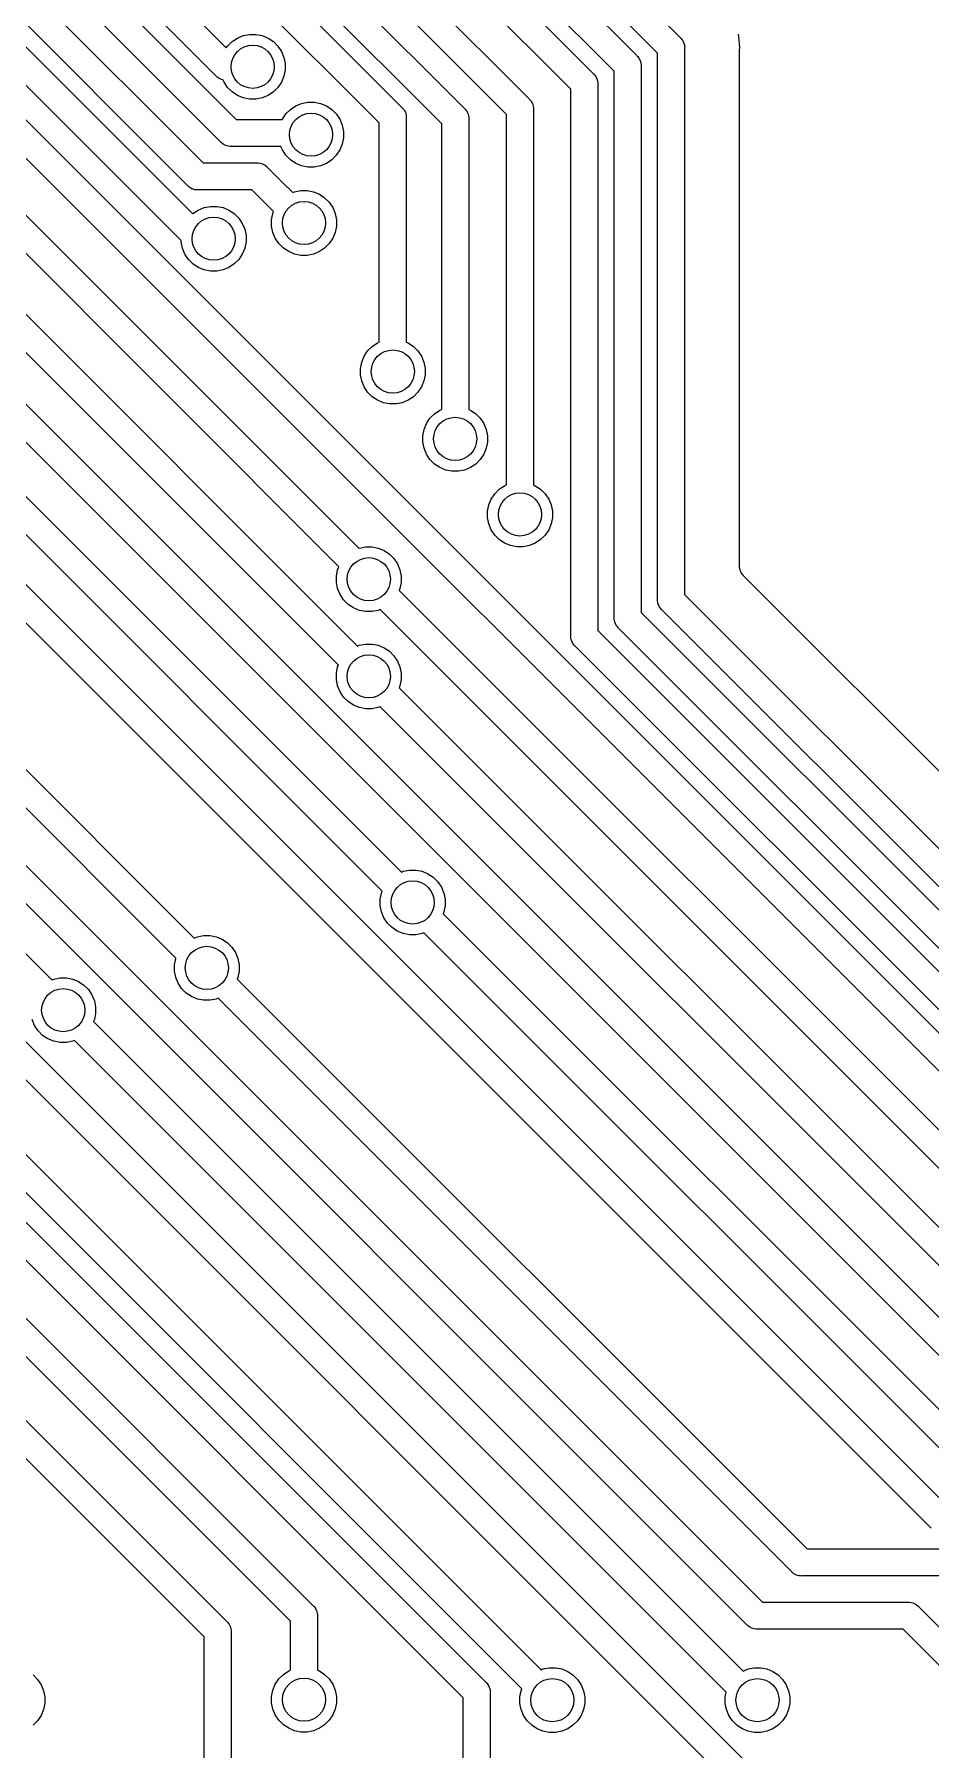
# Model space of a CAD drawing. Extents: x 3.61 to 7.55, y -5.8 to -3.38.
# Drawn here: x 6.52 to 6.847, y -5.234 to -4.608 of the extents above; entities that cross this region are included whole.
import ezdxf

# ---------------------------------------------------------------- set-up
doc = ezdxf.new("R2010")
doc.units = 0
doc.header["$MEASUREMENT"] = 0
doc.layers.add('BLACK', color=7, linetype='CONTINUOUS')

msp = doc.modelspace()

# ---------------------------------------------------------------- linework, layer by layer
at = {"layer": 'BLACK', "linetype": 'CONTINUOUS'}
for p, q in [((6.31547, -4.33906), (6.58978, -4.61337)), ((6.58601, -4.62353), (6.30978, -4.34729)), ((6.32122, -4.36722), (6.59343, -4.63943)), ((6.58774, -4.64766), (6.31558, -4.37551)), ((6.33466, -4.4086), (6.58134, -4.65528)), ((6.57565, -4.66351), (6.32897, -4.41683)), ((6.52745, -4.42657), (6.72359, -4.62271)), ((6.71536, -4.6284), (6.52177, -4.4348)), ((6.56253, -4.43924), (6.73943, -4.61614)), ((6.7312, -4.62183), (6.55328, -4.44391)), ((6.60289, -4.45719), (6.75528, -4.60958)), ((6.36579, -4.46213), (6.57752, -4.67386)), ((6.74705, -4.61527), (6.59466, -4.46288)), ((6.57335, -4.6836), (6.3601, -4.47036)), ((6.3619, -4.48486), (6.93933, -5.06229)), ((6.55007, -4.48182), (6.70016, -4.63191)), ((6.69193, -4.6376), (6.54311, -4.48878)), ((6.93364, -5.07052), (6.35621, -4.49309)), ((6.53777, -4.4966), (6.67654, -4.63536)), ((6.30879, -4.50262), (6.63761, -4.83144)), ((6.66831, -4.64105), (6.53208, -4.50483)), ((6.63065, -4.8384), (6.3031, -4.51085)), ((6.35728, -4.51502), (6.63808, -4.79582)), ((6.53121, -4.51244), (6.65381, -4.63503)), ((6.29184, -4.51846), (6.88657, -5.11319)), ((6.63085, -4.80251), (6.35032, -4.52198)), ((6.64557, -4.64072), (6.52552, -4.52067)), ((6.88088, -5.12142), (6.28615, -4.52669)), ((6.1888, -4.54871), (6.57804, -4.93795)), ((6.28835, -4.54862), (6.65361, -4.91387)), ((6.57139, -4.94522), (6.18184, -4.55567)), ((6.64665, -4.92083), (6.28139, -4.55558)), ((6.10278, -4.56188), (6.78106, -5.24016)), ((6.76772, -5.24074), (6.09455, -4.56757)), ((6.06455, -4.58944), (6.68441, -5.2093)), ((6.67618, -5.21499), (6.05631, -4.59513)), ((6.59188, -4.61105), (6.59381, -4.60975)), ((6.59381, -4.60975), (6.59596, -4.60886)), ((6.59596, -4.60886), (6.59825, -4.60841)), ((6.59825, -4.60841), (6.60057, -4.60841)), ((6.60057, -4.60841), (6.60285, -4.60886)), ((6.60285, -4.60886), (6.605, -4.60975)), ((6.605, -4.60975), (6.60694, -4.61105)), ((6.75528, -4.60958), (6.75547, -4.60974)), ((6.75547, -4.60974), (6.75562, -4.60992)), ((6.75562, -4.60992), (6.75562, -4.60992)), ((6.75562, -4.60992), (6.75593, -4.61031)), ((6.77663, -4.60935), (6.77653, -4.60835)), ((6.77701, -4.61323), (6.77663, -4.60935)), ((6.77663, -4.60935), (6.77663, -4.60935)), ((6.01908, -4.61627), (6.58992, -5.18711)), ((6.58978, -4.61337), (6.59023, -4.61269)), ((6.59023, -4.61269), (6.59188, -4.61105)), ((6.60694, -4.61105), (6.60858, -4.61269)), ((6.60858, -4.61269), (6.60988, -4.61463)), ((6.60988, -4.61463), (6.61077, -4.61678)), ((6.73943, -4.61614), (6.73962, -4.6163)), ((6.73962, -4.6163), (6.73978, -4.61649)), ((6.74705, -4.81443), (6.74705, -4.61527)), ((6.75593, -4.61031), (6.75608, -4.61048)), ((6.75608, -4.61048), (6.75654, -4.61134)), ((6.75654, -4.61134), (6.75682, -4.61227)), ((6.75682, -4.61227), (6.75689, -4.61299)), ((6.75689, -4.61299), (6.75689, -4.61299)), ((6.75689, -4.61299), (6.75691, -4.61323)), ((6.75691, -4.61323), (6.75689, -4.61347)), ((6.75689, -4.61347), (6.75689, -4.81264)), ((6.77689, -4.61463), (6.77691, -4.61442)), ((6.77689, -4.6147), (6.77689, -4.61463)), ((6.77689, -4.80228), (6.77689, -4.6147)), ((6.77691, -4.61421), (6.77701, -4.61323)), ((6.77691, -4.61442), (6.77691, -4.61421)), ((6.58169, -5.1928), (6.01085, -4.62196)), ((6.61077, -4.61678), (6.61122, -4.61906)), ((6.61122, -4.62138), (6.61077, -4.62367)), ((6.61122, -4.61906), (6.61122, -4.62138)), ((6.7312, -4.821), (6.7312, -4.62183)), ((6.73978, -4.61649), (6.73978, -4.61649)), ((6.73978, -4.61649), (6.74022, -4.61703)), ((6.74022, -4.61703), (6.74024, -4.61705)), ((6.74024, -4.61705), (6.74069, -4.6179)), ((6.74069, -4.6179), (6.74098, -4.61883)), ((6.74098, -4.61883), (6.74105, -4.61955)), ((6.74105, -4.61955), (6.74105, -4.61955)), ((6.74105, -4.61955), (6.74107, -4.61979)), ((6.74107, -4.61979), (6.74105, -4.62004)), ((6.74105, -4.62004), (6.74105, -4.8192)), ((6.58617, -4.62372), (6.58601, -4.62353)), ((6.58636, -4.62387), (6.58617, -4.62372)), ((6.58666, -4.62412), (6.58636, -4.62387)), ((6.58692, -4.62433), (6.58666, -4.62412)), ((6.58777, -4.62479), (6.58692, -4.62433)), ((6.58862, -4.62505), (6.58777, -4.62479)), ((6.58894, -4.62582), (6.58862, -4.62505)), ((6.59023, -4.62775), (6.58894, -4.62582)), ((6.59188, -4.6294), (6.59023, -4.62775)), ((6.60858, -4.62775), (6.60694, -4.6294)), ((6.60988, -4.62582), (6.60858, -4.62775)), ((6.61077, -4.62367), (6.60988, -4.62582)), ((6.71536, -4.82756), (6.71536, -4.6284)), ((6.72359, -4.62271), (6.72378, -4.62286)), ((6.72378, -4.62286), (6.72439, -4.62361)), ((6.72439, -4.62361), (6.72485, -4.62446)), ((6.72485, -4.62446), (6.72513, -4.62539)), ((6.72513, -4.62539), (6.7252, -4.62612)), ((6.7252, -4.62612), (6.7252, -4.62612)), ((6.7252, -4.62612), (6.72523, -4.62636)), ((6.72523, -4.62636), (6.7252, -4.6266)), ((6.7252, -4.6266), (6.7252, -4.82576)), ((6.59381, -4.63069), (6.59188, -4.6294)), ((6.59596, -4.63158), (6.59381, -4.63069)), ((6.59825, -4.63203), (6.59596, -4.63158)), ((6.60057, -4.63203), (6.59825, -4.63203)), ((6.60285, -4.63158), (6.60057, -4.63203)), ((6.605, -4.63069), (6.60285, -4.63158)), ((6.60694, -4.6294), (6.605, -4.63069)), ((6.61316, -4.63579), (6.61509, -4.6345)), ((6.61509, -4.6345), (6.61724, -4.63361)), ((6.61724, -4.63361), (6.61953, -4.63315)), ((6.61953, -4.63315), (6.62185, -4.63315)), ((6.62185, -4.63315), (6.62413, -4.63361)), ((6.62413, -4.63361), (6.62628, -4.6345)), ((6.62628, -4.6345), (6.62822, -4.63579)), ((6.65381, -4.63503), (6.65399, -4.63519)), ((6.70016, -4.63191), (6.70035, -4.63207)), ((6.70035, -4.63207), (6.7005, -4.63225)), ((6.7005, -4.63225), (6.7005, -4.63225)), ((6.7005, -4.63225), (6.7008, -4.63261)), ((6.7008, -4.63261), (6.70096, -4.63281)), ((6.70096, -4.63281), (6.70142, -4.63367)), ((6.70142, -4.63367), (6.7017, -4.6346)), ((6.7017, -4.6346), (6.70177, -4.63532)), ((6.59343, -4.63943), (6.6102, -4.63943)), ((6.6102, -4.63943), (6.61022, -4.63937)), ((6.61022, -4.63937), (6.61151, -4.63743)), ((6.61151, -4.63743), (6.61316, -4.63579)), ((6.62822, -4.63579), (6.62986, -4.63743)), ((6.62986, -4.63743), (6.63116, -4.63937)), ((6.63116, -4.63937), (6.63205, -4.64152)), ((6.64557, -4.7144), (6.64557, -4.64072)), ((6.65399, -4.63519), (6.65415, -4.63538)), ((6.65415, -4.63538), (6.65415, -4.63538)), ((6.65415, -4.63538), (6.65461, -4.63594)), ((6.65461, -4.63594), (6.6548, -4.6363)), ((6.6548, -4.6363), (6.65506, -4.63679)), ((6.65506, -4.63679), (6.65535, -4.63772)), ((6.65535, -4.63772), (6.65542, -4.63844)), ((6.65542, -4.63844), (6.65542, -4.63844)), ((6.65542, -4.63844), (6.65544, -4.63868)), ((6.65544, -4.63868), (6.65542, -4.63893)), ((6.65542, -4.63893), (6.65542, -4.7206)), ((6.66831, -4.73896), (6.66831, -4.64105)), ((6.67654, -4.63536), (6.67673, -4.63552)), ((6.67673, -4.63552), (6.67688, -4.6357)), ((6.67688, -4.6357), (6.67688, -4.6357)), ((6.67688, -4.6357), (6.67726, -4.63617)), ((6.67726, -4.63617), (6.67734, -4.63626)), ((6.67734, -4.63626), (6.6778, -4.63712)), ((6.6778, -4.63712), (6.67808, -4.63805)), ((6.67808, -4.63805), (6.67815, -4.63877)), ((6.67815, -4.63877), (6.67815, -4.63877)), ((6.67815, -4.63877), (6.67817, -4.63901)), ((6.67817, -4.63901), (6.67815, -4.63925)), ((6.67815, -4.63925), (6.67815, -4.74516)), ((6.69193, -4.77272), (6.69193, -4.6376)), ((6.70177, -4.63532), (6.70177, -4.63532)), ((6.70177, -4.63532), (6.7018, -4.63556)), ((6.7018, -4.63556), (6.70177, -4.6358)), ((6.70177, -4.6358), (6.70177, -4.77272)), ((6.63205, -4.64152), (6.6325, -4.6438)), ((6.6325, -4.64613), (6.63205, -4.64841)), ((6.6325, -4.6438), (6.6325, -4.64613)), ((6.5879, -4.64785), (6.58774, -4.64766)), ((6.58808, -4.64801), (6.5879, -4.64785)), ((6.58865, -4.64847), (6.58808, -4.64801)), ((6.58931, -4.64882), (6.58865, -4.64847)), ((6.5895, -4.64892), (6.58931, -4.64882)), ((6.59043, -4.6492), (6.5895, -4.64892)), ((6.59115, -4.64928), (6.59043, -4.6492)), ((6.59139, -4.6493), (6.59115, -4.64928)), ((6.59115, -4.64928), (6.59115, -4.64928)), ((6.59163, -4.64928), (6.59139, -4.6493)), ((6.60969, -4.64928), (6.59163, -4.64928)), ((6.61022, -4.65056), (6.60969, -4.64928)), ((6.61151, -4.65249), (6.61022, -4.65056)), ((6.61316, -4.65414), (6.61151, -4.65249)), ((6.62986, -4.65249), (6.62822, -4.65414)), ((6.63116, -4.65056), (6.62986, -4.65249)), ((6.63205, -4.64841), (6.63116, -4.65056)), ((6.58134, -4.65528), (6.6009, -4.65528)), ((6.6009, -4.65528), (6.60114, -4.65525)), ((6.60114, -4.65525), (6.60138, -4.65528)), ((6.60138, -4.65528), (6.60138, -4.65528)), ((6.60138, -4.65528), (6.60211, -4.65535)), ((6.60211, -4.65535), (6.60303, -4.65563)), ((6.60303, -4.65563), (6.60389, -4.65609)), ((6.60389, -4.65609), (6.60464, -4.6567)), ((6.60464, -4.6567), (6.60479, -4.65689)), ((6.60479, -4.65689), (6.60995, -4.66205)), ((6.61509, -4.65543), (6.61316, -4.65414)), ((6.61724, -4.65632), (6.61509, -4.65543)), ((6.61953, -4.65677), (6.61724, -4.65632)), ((6.62185, -4.65677), (6.61953, -4.65677)), ((6.62413, -4.65632), (6.62185, -4.65677)), ((6.62628, -4.65543), (6.62413, -4.65632)), ((6.62822, -4.65414), (6.62628, -4.65543)), ((6.57581, -4.66369), (6.57565, -4.66351)), ((6.576, -4.66385), (6.57581, -4.66369)), ((6.57656, -4.66431), (6.576, -4.66385)), ((6.57724, -4.66467), (6.57656, -4.66431)), ((6.57741, -4.66477), (6.57724, -4.66467)), ((6.57834, -4.66505), (6.57741, -4.66477)), ((6.57906, -4.66512), (6.57834, -4.66505)), ((6.57931, -4.66514), (6.57906, -4.66512)), ((6.57906, -4.66512), (6.57906, -4.66512)), ((6.57955, -4.66512), (6.57931, -4.66514)), ((6.5991, -4.66512), (6.57955, -4.66512)), ((6.60299, -4.66901), (6.5991, -4.66512)), ((6.60995, -4.66205), (6.60995, -4.66205)), ((6.60995, -4.66205), (6.61399, -4.66609)), ((6.61399, -4.66609), (6.61467, -4.66581)), ((6.61467, -4.66581), (6.61695, -4.66535)), ((6.61695, -4.66535), (6.61927, -4.66535)), ((6.61927, -4.66535), (6.62156, -4.66581)), ((6.62156, -4.66581), (6.6237, -4.6667)), ((6.57763, -4.67376), (6.57956, -4.67246)), ((6.57956, -4.67246), (6.58171, -4.67157)), ((6.58171, -4.67157), (6.58399, -4.67112)), ((6.58399, -4.67112), (6.58632, -4.67112)), ((6.58632, -4.67112), (6.5886, -4.67157)), ((6.5886, -4.67157), (6.59075, -4.67246)), ((6.59075, -4.67246), (6.59269, -4.67376)), ((6.60703, -4.67305), (6.60299, -4.66901)), ((6.60299, -4.66901), (6.60299, -4.66901)), ((6.6237, -4.6667), (6.62564, -4.66799)), ((6.62564, -4.66799), (6.62728, -4.66964)), ((6.62728, -4.66964), (6.62858, -4.67157)), ((6.62858, -4.67157), (6.62947, -4.67372)), ((6.57752, -4.67386), (6.57763, -4.67376)), ((6.59269, -4.67376), (6.59433, -4.6754)), ((6.59433, -4.6754), (6.59562, -4.67734)), ((6.59562, -4.67734), (6.59651, -4.67948)), ((6.6063, -4.676), (6.60675, -4.67372)), ((6.6063, -4.67833), (6.6063, -4.676)), ((6.60675, -4.68061), (6.6063, -4.67833)), ((6.60675, -4.67372), (6.60703, -4.67305)), ((6.62947, -4.67372), (6.62992, -4.676)), ((6.62992, -4.67833), (6.62947, -4.68061)), ((6.62992, -4.676), (6.62992, -4.67833)), ((6.38743, -4.67984), (6.85246, -5.14487)), ((6.57335, -4.68409), (6.57335, -4.6836)), ((6.5738, -4.68637), (6.57335, -4.68409)), ((6.59651, -4.67948), (6.59697, -4.68177)), ((6.59697, -4.68409), (6.59651, -4.68637)), ((6.59697, -4.68177), (6.59697, -4.68409)), ((6.60764, -4.68276), (6.60675, -4.68061)), ((6.60894, -4.68469), (6.60764, -4.68276)), ((6.61058, -4.68634), (6.60894, -4.68469)), ((6.62728, -4.68469), (6.62564, -4.68634)), ((6.62858, -4.68276), (6.62728, -4.68469)), ((6.62947, -4.68061), (6.62858, -4.68276)), ((6.84677, -5.15311), (6.38047, -4.6868)), ((6.57469, -4.68852), (6.5738, -4.68637)), ((6.57598, -4.69046), (6.57469, -4.68852)), ((6.57763, -4.6921), (6.57598, -4.69046)), ((6.59433, -4.69046), (6.59269, -4.6921)), ((6.59562, -4.68852), (6.59433, -4.69046)), ((6.59651, -4.68637), (6.59562, -4.68852)), ((6.61252, -4.68763), (6.61058, -4.68634)), ((6.61467, -4.68852), (6.61252, -4.68763)), ((6.61695, -4.68898), (6.61467, -4.68852)), ((6.61927, -4.68898), (6.61695, -4.68898)), ((6.62156, -4.68852), (6.61927, -4.68898)), ((6.6237, -4.68763), (6.62156, -4.68852)), ((6.62564, -4.68634), (6.6237, -4.68763)), ((6.57956, -4.6934), (6.57763, -4.6921)), ((6.58171, -4.69429), (6.57956, -4.6934)), ((6.58399, -4.69474), (6.58171, -4.69429)), ((6.58632, -4.69474), (6.58399, -4.69474)), ((6.5886, -4.69429), (6.58632, -4.69474)), ((6.59075, -4.6934), (6.5886, -4.69429)), ((6.59269, -4.6921), (6.59075, -4.6934)), ((6.64557, -4.7206), (6.64557, -4.7144)), ((6.64557, -4.7144), (6.64557, -4.7144)), ((6.64132, -4.72382), (6.64297, -4.72217)), ((6.64297, -4.72217), (6.6449, -4.72088)), ((6.6449, -4.72088), (6.64557, -4.7206)), ((6.65542, -4.7206), (6.65609, -4.72088)), ((6.65609, -4.72088), (6.65802, -4.72217)), ((6.65802, -4.72217), (6.65967, -4.72382)), ((6.63868, -4.73019), (6.63914, -4.7279)), ((6.63914, -4.7279), (6.64003, -4.72575)), ((6.64003, -4.72575), (6.64132, -4.72382)), ((6.65967, -4.72382), (6.66096, -4.72575)), ((6.66096, -4.72575), (6.66185, -4.7279)), ((6.66185, -4.7279), (6.66231, -4.73019)), ((6.63868, -4.73251), (6.63868, -4.73019)), ((6.63914, -4.73479), (6.63868, -4.73251)), ((6.64003, -4.73694), (6.63914, -4.73479)), ((6.66185, -4.73479), (6.66096, -4.73694)), ((6.66231, -4.73251), (6.66185, -4.73479)), ((6.66231, -4.73019), (6.66231, -4.73251)), ((6.64132, -4.73888), (6.64003, -4.73694)), ((6.64297, -4.74052), (6.64132, -4.73888)), ((6.6449, -4.74182), (6.64297, -4.74052)), ((6.65802, -4.74052), (6.65609, -4.74182)), ((6.65967, -4.73888), (6.65802, -4.74052)), ((6.66096, -4.73694), (6.65967, -4.73888)), ((6.66831, -4.74516), (6.66831, -4.73896)), ((6.66831, -4.73896), (6.66831, -4.73896)), ((6.64705, -4.74271), (6.6449, -4.74182)), ((6.64933, -4.74316), (6.64705, -4.74271)), ((6.65166, -4.74316), (6.64933, -4.74316)), ((6.65394, -4.74271), (6.65166, -4.74316)), ((6.65609, -4.74182), (6.65394, -4.74271)), ((6.66405, -4.74838), (6.6657, -4.74673)), ((6.6657, -4.74673), (6.66763, -4.74544)), ((6.66763, -4.74544), (6.66831, -4.74516)), ((6.67815, -4.74516), (6.67882, -4.74544)), ((6.67882, -4.74544), (6.68076, -4.74673)), ((6.68076, -4.74673), (6.6824, -4.74838)), ((6.66142, -4.75474), (6.66187, -4.75246)), ((6.66187, -4.75246), (6.66276, -4.75031)), ((6.66276, -4.75031), (6.66405, -4.74838)), ((6.6824, -4.74838), (6.6837, -4.75031)), ((6.6837, -4.75031), (6.68459, -4.75246)), ((6.68459, -4.75246), (6.68504, -4.75474)), ((6.66142, -4.75707), (6.66142, -4.75474)), ((6.66187, -4.75935), (6.66142, -4.75707)), ((6.66276, -4.7615), (6.66187, -4.75935)), ((6.68459, -4.75935), (6.6837, -4.7615)), ((6.68504, -4.75707), (6.68459, -4.75935)), ((6.68504, -4.75474), (6.68504, -4.75707)), ((6.66405, -4.76343), (6.66276, -4.7615)), ((6.6657, -4.76508), (6.66405, -4.76343)), ((6.66763, -4.76637), (6.6657, -4.76508)), ((6.66978, -4.76726), (6.66763, -4.76637)), ((6.67882, -4.76637), (6.67667, -4.76726)), ((6.68076, -4.76508), (6.67882, -4.76637)), ((6.6824, -4.76343), (6.68076, -4.76508)), ((6.6837, -4.7615), (6.6824, -4.76343)), ((6.67207, -4.76772), (6.66978, -4.76726)), ((6.67439, -4.76772), (6.67207, -4.76772)), ((6.67667, -4.76726), (6.67439, -4.76772)), ((6.69126, -4.773), (6.69193, -4.77272)), ((6.70177, -4.77272), (6.70244, -4.773)), ((6.34924, -4.77619), (6.52216, -4.94911)), ((6.68549, -4.78002), (6.68638, -4.77787)), ((6.68638, -4.77787), (6.68768, -4.77594)), ((6.68768, -4.77594), (6.68932, -4.77429)), ((6.68932, -4.77429), (6.69126, -4.773)), ((6.70244, -4.773), (6.70438, -4.77429)), ((6.70438, -4.77429), (6.70602, -4.77594)), ((6.70602, -4.77594), (6.70732, -4.77787)), ((6.70732, -4.77787), (6.70821, -4.78002)), ((6.68504, -4.7823), (6.68549, -4.78002)), ((6.68504, -4.78463), (6.68504, -4.7823)), ((6.68549, -4.78691), (6.68504, -4.78463)), ((6.70821, -4.78002), (6.70866, -4.7823)), ((6.70866, -4.78463), (6.70821, -4.78691)), ((6.70866, -4.7823), (6.70866, -4.78463)), ((6.68638, -4.78906), (6.68549, -4.78691)), ((6.68768, -4.79099), (6.68638, -4.78906)), ((6.68932, -4.79264), (6.68768, -4.79099)), ((6.70602, -4.79099), (6.70438, -4.79264)), ((6.70732, -4.78906), (6.70602, -4.79099)), ((6.70821, -4.78691), (6.70732, -4.78906)), ((6.63808, -4.79582), (6.63829, -4.79573)), ((6.63829, -4.79573), (6.64057, -4.79528)), ((6.64057, -4.79528), (6.6429, -4.79528)), ((6.6429, -4.79528), (6.64518, -4.79573)), ((6.64518, -4.79573), (6.64733, -4.79662)), ((6.64733, -4.79662), (6.64926, -4.79791)), ((6.69126, -4.79393), (6.68932, -4.79264)), ((6.69341, -4.79482), (6.69126, -4.79393)), ((6.69569, -4.79528), (6.69341, -4.79482)), ((6.69801, -4.79528), (6.69569, -4.79528)), ((6.7003, -4.79482), (6.69801, -4.79528)), ((6.70244, -4.79393), (6.7003, -4.79482)), ((6.70438, -4.79264), (6.70244, -4.79393)), ((6.62992, -4.80592), (6.63038, -4.80364)), ((6.63038, -4.80364), (6.63085, -4.80251)), ((6.64926, -4.79791), (6.65091, -4.79956)), ((6.65091, -4.79956), (6.6522, -4.80149)), ((6.6522, -4.80149), (6.65309, -4.80364)), ((6.65309, -4.80364), (6.65354, -4.80592)), ((6.77693, -4.80274), (6.77689, -4.80228)), ((6.77698, -4.8032), (6.77693, -4.80274)), ((6.77698, -4.80323), (6.77698, -4.8032)), ((6.77698, -4.80325), (6.77698, -4.80323)), ((6.77712, -4.80369), (6.77698, -4.80325)), ((6.77725, -4.80414), (6.77712, -4.80369)), ((6.41104, -4.80584), (6.78532, -5.18012)), ((6.62992, -4.80825), (6.62992, -4.80592)), ((6.63038, -4.81053), (6.62992, -4.80825)), ((6.65354, -4.80825), (6.65309, -4.81053)), ((6.65354, -4.80592), (6.65354, -4.80825)), ((6.77726, -4.80416), (6.77725, -4.80414)), ((6.77727, -4.80419), (6.77726, -4.80416)), ((6.77748, -4.80459), (6.77727, -4.80419)), ((6.7777, -4.805), (6.77748, -4.80459)), ((6.77771, -4.80502), (6.7777, -4.805)), ((6.77773, -4.80505), (6.77771, -4.80502)), ((6.77802, -4.80541), (6.77773, -4.80505)), ((6.77831, -4.80577), (6.77802, -4.80541)), ((6.77834, -4.8058), (6.77831, -4.80577)), ((6.77835, -4.80582), (6.77834, -4.8058)), ((6.77834, -4.8058), (6.77834, -4.8058)), ((6.77834, -4.8058), (6.77834, -4.8058)), ((6.96584, -4.9933), (6.77835, -4.80582)), ((6.77963, -5.18835), (6.40408, -4.8128)), ((6.63127, -4.81268), (6.63038, -4.81053)), ((6.63256, -4.81462), (6.63127, -4.81268)), ((6.6342, -4.81626), (6.63256, -4.81462)), ((6.63614, -4.81755), (6.6342, -4.81626)), ((6.65309, -4.81053), (6.65281, -4.81121)), ((6.65281, -4.81121), (6.65719, -4.81559)), ((6.65719, -4.81559), (6.65719, -4.81559)), ((6.65719, -4.81559), (6.91974, -5.07814)), ((6.74702, -4.81467), (6.74705, -4.81443)), ((6.74705, -4.81492), (6.74702, -4.81467)), ((6.74712, -4.81564), (6.74705, -4.81492)), ((6.74705, -4.81492), (6.74705, -4.81492)), ((6.7474, -4.81657), (6.74712, -4.81564)), ((6.75689, -4.81264), (6.95902, -5.01476)), ((6.63829, -4.81844), (6.63614, -4.81755)), ((6.64057, -4.8189), (6.63829, -4.81844)), ((6.6429, -4.8189), (6.64057, -4.8189)), ((6.64518, -4.81844), (6.6429, -4.8189)), ((6.64585, -4.81816), (6.64518, -4.81844)), ((6.65023, -4.82255), (6.64585, -4.81816)), ((6.91405, -5.08637), (6.65023, -4.82255)), ((6.65023, -4.82255), (6.65023, -4.82255)), ((6.73118, -4.82124), (6.7312, -4.821)), ((6.7312, -4.82148), (6.73118, -4.82124)), ((6.73128, -4.8222), (6.7312, -4.82148)), ((6.7312, -4.82148), (6.7312, -4.82148)), ((6.73156, -4.82313), (6.73128, -4.8222)), ((6.74105, -4.8192), (6.95246, -5.03061)), ((6.74786, -4.81742), (6.7474, -4.81657)), ((6.74847, -4.81817), (6.74786, -4.81742)), ((6.74866, -4.81832), (6.74847, -4.81817)), ((6.95333, -5.02299), (6.74866, -4.81832)), ((6.71534, -4.8278), (6.71536, -4.82756)), ((6.71536, -4.82804), (6.71534, -4.8278)), ((6.71543, -4.82876), (6.71536, -4.82804)), ((6.71536, -4.82804), (6.71536, -4.82804)), ((6.71571, -4.82969), (6.71543, -4.82876)), ((6.7252, -4.82576), (6.94589, -5.04645)), ((6.73201, -4.82398), (6.73156, -4.82313)), ((6.73263, -4.82473), (6.73201, -4.82398)), ((6.73282, -4.82489), (6.73263, -4.82473)), ((6.94677, -5.03884), (6.73282, -4.82489)), ((6.63761, -4.83144), (6.63829, -4.83116)), ((6.63829, -4.83116), (6.64057, -4.83071)), ((6.64057, -4.83071), (6.6429, -4.83071)), ((6.6429, -4.83071), (6.64518, -4.83116)), ((6.64518, -4.83116), (6.64733, -4.83205)), ((6.64733, -4.83205), (6.64926, -4.83335)), ((6.64926, -4.83335), (6.65091, -4.83499)), ((6.65091, -4.83499), (6.6522, -4.83692)), ((6.71617, -4.83055), (6.71571, -4.82969)), ((6.71679, -4.8313), (6.71617, -4.83055)), ((6.71697, -4.83145), (6.71679, -4.8313)), ((6.9402, -5.05468), (6.71697, -4.83145)), ((6.62992, -4.84136), (6.63038, -4.83907)), ((6.62992, -4.84368), (6.62992, -4.84136)), ((6.63038, -4.83907), (6.63065, -4.8384)), ((6.6522, -4.83692), (6.65309, -4.83907)), ((6.65309, -4.83907), (6.65354, -4.84136)), ((6.65354, -4.84136), (6.65354, -4.84368)), ((6.63038, -4.84596), (6.62992, -4.84368)), ((6.63127, -4.84811), (6.63038, -4.84596)), ((6.65309, -4.84596), (6.65281, -4.84664)), ((6.65281, -4.84664), (6.90015, -5.09398)), ((6.65354, -4.84368), (6.65309, -4.84596)), ((6.63256, -4.85005), (6.63127, -4.84811)), ((6.6342, -4.85169), (6.63256, -4.85005)), ((6.63614, -4.85299), (6.6342, -4.85169)), ((6.63829, -4.85388), (6.63614, -4.85299)), ((6.64057, -4.85433), (6.63829, -4.85388)), ((6.64518, -4.85388), (6.6429, -4.85433)), ((6.64585, -4.8536), (6.64518, -4.85388)), ((6.89446, -5.10221), (6.64585, -4.8536)), ((6.6429, -4.85433), (6.64057, -4.85433)), ((6.65361, -4.91387), (6.65428, -4.91359)), ((6.65428, -4.91359), (6.65656, -4.91314)), ((6.65656, -4.91314), (6.65889, -4.91314)), ((6.65889, -4.91314), (6.66117, -4.91359)), ((6.66117, -4.91359), (6.66332, -4.91448)), ((6.66332, -4.91448), (6.66525, -4.91578)), ((6.66525, -4.91578), (6.6669, -4.91742)), ((6.64591, -4.92379), (6.64637, -4.92151)), ((6.64637, -4.92151), (6.64665, -4.92083)), ((6.6669, -4.91742), (6.66819, -4.91936)), ((6.66819, -4.91936), (6.66908, -4.92151)), ((6.66908, -4.92151), (6.66954, -4.92379)), ((6.64591, -4.92611), (6.64591, -4.92379)), ((6.64637, -4.9284), (6.64591, -4.92611)), ((6.64726, -4.93055), (6.64637, -4.9284)), ((6.66908, -4.9284), (6.6688, -4.92907)), ((6.6688, -4.92907), (6.67319, -4.93345)), ((6.66954, -4.92611), (6.66908, -4.9284)), ((6.66954, -4.92379), (6.66954, -4.92611)), ((6.64855, -4.93248), (6.64726, -4.93055)), ((6.6502, -4.93413), (6.64855, -4.93248)), ((6.65213, -4.93542), (6.6502, -4.93413)), ((6.67319, -4.93345), (6.67319, -4.93345)), ((6.67319, -4.93345), (6.86877, -5.12903)), ((6.57804, -4.93795), (6.57923, -4.93746)), ((6.57923, -4.93746), (6.58151, -4.93701)), ((6.58151, -4.93701), (6.58384, -4.93701)), ((6.58384, -4.93701), (6.58612, -4.93746)), ((6.58612, -4.93746), (6.58827, -4.93835)), ((6.58827, -4.93835), (6.59021, -4.93964)), ((6.59021, -4.93964), (6.59185, -4.94129)), ((6.59185, -4.94129), (6.59314, -4.94322)), ((6.65428, -4.93631), (6.65213, -4.93542)), ((6.65656, -4.93676), (6.65428, -4.93631)), ((6.65889, -4.93676), (6.65656, -4.93676)), ((6.66117, -4.93631), (6.65889, -4.93676)), ((6.66184, -4.93603), (6.66117, -4.93631)), ((6.66623, -4.94041), (6.66184, -4.93603)), ((6.86308, -5.13726), (6.66623, -4.94041)), ((6.66623, -4.94041), (6.66623, -4.94041)), ((6.57087, -4.94766), (6.57132, -4.94537)), ((6.57087, -4.94998), (6.57087, -4.94766)), ((6.57132, -4.94537), (6.57139, -4.94522)), ((6.59314, -4.94322), (6.59403, -4.94537)), ((6.59403, -4.94537), (6.59449, -4.94766)), ((6.59449, -4.94766), (6.59449, -4.94998)), ((6.52216, -4.94911), (6.52216, -4.94911)), ((6.52216, -4.94911), (6.5262, -4.95316)), ((6.5262, -4.95316), (6.52688, -4.95288)), ((6.52688, -4.95288), (6.52916, -4.95242)), ((6.52916, -4.95242), (6.53149, -4.95242)), ((6.53149, -4.95242), (6.53377, -4.95288)), ((6.53377, -4.95288), (6.53592, -4.95377)), ((6.53592, -4.95377), (6.53785, -4.95506)), ((6.57132, -4.95226), (6.57087, -4.94998)), ((6.57221, -4.95441), (6.57132, -4.95226)), ((6.59403, -4.95226), (6.59376, -4.95294)), ((6.59376, -4.95294), (6.59814, -4.95732)), ((6.59449, -4.94998), (6.59403, -4.95226)), ((6.53785, -4.95506), (6.5395, -4.95671)), ((6.5395, -4.95671), (6.54079, -4.95864)), ((6.54079, -4.95864), (6.54168, -4.96079)), ((6.5735, -4.95635), (6.57221, -4.95441)), ((6.57515, -4.95799), (6.5735, -4.95635)), ((6.57708, -4.95929), (6.57515, -4.95799)), ((6.57923, -4.96018), (6.57708, -4.95929)), ((6.58151, -4.96063), (6.57923, -4.96018)), ((6.58612, -4.96018), (6.58384, -4.96063)), ((6.5868, -4.9599), (6.58612, -4.96018)), ((6.59118, -4.96428), (6.5868, -4.9599)), ((6.59814, -4.95732), (6.59814, -4.95732)), ((6.59814, -4.95732), (6.80154, -5.16072)), ((6.54168, -4.96079), (6.54213, -4.96307)), ((6.54213, -4.9654), (6.54168, -4.96768)), ((6.54213, -4.96307), (6.54213, -4.9654)), ((6.58384, -4.96063), (6.58151, -4.96063)), ((6.79585, -5.16895), (6.59118, -4.96428)), ((6.59118, -4.96428), (6.59118, -4.96428)), ((6.51986, -4.96983), (6.51897, -4.96768)), ((6.52115, -4.97176), (6.51986, -4.96983)), ((6.52279, -4.97341), (6.52115, -4.97176)), ((6.54168, -4.96768), (6.5414, -4.96835)), ((6.5414, -4.96835), (6.77826, -5.20521)), ((6.52473, -4.9747), (6.52279, -4.97341)), ((6.52688, -4.97559), (6.52473, -4.9747)), ((6.52916, -4.97605), (6.52688, -4.97559)), ((6.53149, -4.97605), (6.52916, -4.97605)), ((6.53377, -4.97559), (6.53149, -4.97605)), ((6.53444, -4.97531), (6.53377, -4.97559)), ((6.77201, -5.21288), (6.53444, -4.97531)), ((6.49053, -4.99074), (6.70454, -5.20476)), ((6.69758, -5.21172), (6.47945, -4.99358)), ((6.4446, -5.00457), (6.62142, -5.18139)), ((6.61319, -5.18708), (6.43764, -5.01152)), ((6.80154, -5.16072), (6.85507, -5.16072)), ((6.796, -5.16914), (6.79585, -5.16895)), ((6.79619, -5.16929), (6.796, -5.16914)), ((6.79675, -5.16975), (6.79619, -5.16929)), ((6.79754, -5.17017), (6.79675, -5.16975)), ((6.7976, -5.17021), (6.79754, -5.17017)), ((6.79853, -5.17049), (6.7976, -5.17021)), ((6.79926, -5.17056), (6.79853, -5.17049)), ((6.7995, -5.17058), (6.79926, -5.17056)), ((6.79926, -5.17056), (6.79926, -5.17056)), ((6.79974, -5.17056), (6.7995, -5.17058)), ((6.85328, -5.17056), (6.79974, -5.17056)), ((6.62142, -5.18139), (6.62161, -5.18154)), ((6.62161, -5.18154), (6.62176, -5.18173)), ((6.62176, -5.18173), (6.62176, -5.18173)), ((6.62176, -5.18173), (6.62212, -5.18217)), ((6.62212, -5.18217), (6.62222, -5.18229)), ((6.62222, -5.18229), (6.62268, -5.18315)), ((6.62268, -5.18315), (6.62296, -5.18407)), ((6.62296, -5.18407), (6.62303, -5.1848)), ((6.62303, -5.1848), (6.62303, -5.1848)), ((6.62303, -5.1848), (6.62306, -5.18504)), ((6.62306, -5.18504), (6.62303, -5.18528)), ((6.62303, -5.18528), (6.62303, -5.2049)), ((6.78532, -5.18012), (6.83834, -5.18012)), ((6.83834, -5.18012), (6.83858, -5.18009)), ((6.83858, -5.18009), (6.83882, -5.18012)), ((6.83882, -5.18012), (6.83882, -5.18012)), ((6.83882, -5.18012), (6.83955, -5.18019)), ((6.83955, -5.18019), (6.84048, -5.18047)), ((6.84048, -5.18047), (6.84133, -5.18093)), ((6.84133, -5.18093), (6.84208, -5.18154)), ((6.84208, -5.18154), (6.84223, -5.18173)), ((6.84223, -5.18173), (6.90066, -5.24016)), ((6.58992, -5.18711), (6.59011, -5.18727)), ((6.59011, -5.18727), (6.59026, -5.18746)), ((6.59026, -5.18746), (6.59073, -5.18802)), ((6.59073, -5.18802), (6.59108, -5.18869)), ((6.59108, -5.18869), (6.59118, -5.18887)), ((6.59118, -5.18887), (6.59146, -5.1898)), ((6.59146, -5.1898), (6.59154, -5.19052)), ((6.59154, -5.19052), (6.59154, -5.19052)), ((6.59154, -5.19052), (6.59156, -5.19077)), ((6.59156, -5.19077), (6.59154, -5.19101)), ((6.59154, -5.19101), (6.59154, -5.24016)), ((6.61319, -5.2049), (6.61319, -5.18708)), ((6.77978, -5.18854), (6.77963, -5.18835)), ((6.77997, -5.18869), (6.77978, -5.18854)), ((6.78051, -5.18914), (6.77997, -5.18869)), ((6.77997, -5.18869), (6.77997, -5.18869)), ((6.78053, -5.18915), (6.78051, -5.18914)), ((6.78139, -5.18961), (6.78053, -5.18915)), ((6.78231, -5.18989), (6.78139, -5.18961)), ((6.78304, -5.18996), (6.78231, -5.18989)), ((6.78328, -5.18998), (6.78304, -5.18996)), ((6.78304, -5.18996), (6.78304, -5.18996)), ((6.78352, -5.18996), (6.78328, -5.18998)), ((6.83654, -5.18996), (6.78352, -5.18996)), ((6.88674, -5.24016), (6.83654, -5.18996)), ((6.58169, -5.24016), (6.58169, -5.1928)), ((6.70522, -5.20448), (6.7075, -5.20402)), ((6.7075, -5.20402), (6.70982, -5.20402)), ((6.70982, -5.20402), (6.71211, -5.20448)), ((6.78002, -5.20448), (6.7823, -5.20402)), ((6.7823, -5.20402), (6.78463, -5.20402)), ((6.78463, -5.20402), (6.78691, -5.20448)), ((6.51934, -5.20666), (6.52099, -5.20831)), ((6.52099, -5.20831), (6.52228, -5.21024)), ((6.52228, -5.21024), (6.52317, -5.21239)), ((6.60675, -5.2122), (6.60764, -5.21005)), ((6.60764, -5.21005), (6.60894, -5.20812)), ((6.60894, -5.20812), (6.61058, -5.20647)), ((6.61058, -5.20647), (6.61252, -5.20518)), ((6.61252, -5.20518), (6.61319, -5.2049)), ((6.62303, -5.2049), (6.6237, -5.20518)), ((6.6237, -5.20518), (6.62564, -5.20647)), ((6.62564, -5.20647), (6.62728, -5.20812)), ((6.62728, -5.20812), (6.62858, -5.21005)), ((6.62858, -5.21005), (6.62947, -5.2122)), ((6.68441, -5.2093), (6.6846, -5.20946)), ((6.6846, -5.20946), (6.68475, -5.20965)), ((6.68475, -5.20965), (6.68521, -5.21021)), ((6.68521, -5.21021), (6.68567, -5.21106)), ((6.70454, -5.20476), (6.70522, -5.20448)), ((6.71211, -5.20448), (6.71426, -5.20537)), ((6.71426, -5.20537), (6.71619, -5.20666)), ((6.71619, -5.20666), (6.71784, -5.20831)), ((6.71784, -5.20831), (6.71913, -5.21024)), ((6.71913, -5.21024), (6.72002, -5.21239)), ((6.77826, -5.20521), (6.78002, -5.20448)), ((6.78691, -5.20448), (6.78906, -5.20537)), ((6.78906, -5.20537), (6.79099, -5.20666)), ((6.79099, -5.20666), (6.79264, -5.20831)), ((6.79264, -5.20831), (6.79393, -5.21024)), ((6.79393, -5.21024), (6.79482, -5.21239)), ((6.52317, -5.21239), (6.52362, -5.21467)), ((6.52362, -5.21467), (6.52362, -5.217)), ((6.6063, -5.21448), (6.60675, -5.2122)), ((6.6063, -5.21681), (6.6063, -5.21448)), ((6.60675, -5.21909), (6.6063, -5.21681)), ((6.62947, -5.2122), (6.62992, -5.21448)), ((6.62992, -5.21681), (6.62947, -5.21909)), ((6.62992, -5.21448), (6.62992, -5.21681)), ((6.67618, -5.24016), (6.67618, -5.21499)), ((6.68567, -5.21106), (6.68595, -5.21199)), ((6.68595, -5.21199), (6.68602, -5.21271)), ((6.68602, -5.21271), (6.68602, -5.21271)), ((6.68602, -5.21271), (6.68605, -5.21295)), ((6.68605, -5.21295), (6.68602, -5.2132)), ((6.68602, -5.2132), (6.68602, -5.24016)), ((6.69685, -5.21467), (6.6973, -5.21239)), ((6.69685, -5.217), (6.69685, -5.21467)), ((6.6973, -5.21239), (6.69758, -5.21172)), ((6.72002, -5.21239), (6.72047, -5.21467)), ((6.72047, -5.21467), (6.72047, -5.217)), ((6.77165, -5.21467), (6.77201, -5.21288)), ((6.77165, -5.217), (6.77165, -5.21467)), ((6.79482, -5.21239), (6.79528, -5.21467)), ((6.79528, -5.21467), (6.79528, -5.217)), ((6.52228, -5.22143), (6.52099, -5.22337)), ((6.52317, -5.21928), (6.52228, -5.22143)), ((6.52362, -5.217), (6.52317, -5.21928)), ((6.60764, -5.22124), (6.60675, -5.21909)), ((6.60894, -5.22318), (6.60764, -5.22124)), ((6.62858, -5.22124), (6.62728, -5.22318)), ((6.62947, -5.21909), (6.62858, -5.22124)), ((6.6973, -5.21928), (6.69685, -5.217)), ((6.69819, -5.22143), (6.6973, -5.21928)), ((6.69949, -5.22337), (6.69819, -5.22143)), ((6.71913, -5.22143), (6.71784, -5.22337)), ((6.72002, -5.21928), (6.71913, -5.22143)), ((6.72047, -5.217), (6.72002, -5.21928)), ((6.77211, -5.21928), (6.77165, -5.217)), ((6.773, -5.22143), (6.77211, -5.21928)), ((6.77429, -5.22337), (6.773, -5.22143)), ((6.79393, -5.22143), (6.79264, -5.22337)), ((6.79482, -5.21928), (6.79393, -5.22143)), ((6.79528, -5.217), (6.79482, -5.21928)), ((6.52099, -5.22337), (6.51934, -5.22501)), ((6.61058, -5.22482), (6.60894, -5.22318)), ((6.61252, -5.22611), (6.61058, -5.22482)), ((6.61467, -5.227), (6.61252, -5.22611)), ((6.61695, -5.22746), (6.61467, -5.227)), ((6.61927, -5.22746), (6.61695, -5.22746)), ((6.62156, -5.227), (6.61927, -5.22746)), ((6.6237, -5.22611), (6.62156, -5.227)), ((6.62564, -5.22482), (6.6237, -5.22611)), ((6.62728, -5.22318), (6.62564, -5.22482)), ((6.70113, -5.22501), (6.69949, -5.22337)), ((6.70307, -5.2263), (6.70113, -5.22501)), ((6.70522, -5.22719), (6.70307, -5.2263)), ((6.7075, -5.22765), (6.70522, -5.22719)), ((6.70982, -5.22765), (6.7075, -5.22765)), ((6.71211, -5.22719), (6.70982, -5.22765)), ((6.71426, -5.2263), (6.71211, -5.22719)), ((6.71619, -5.22501), (6.71426, -5.2263)), ((6.71784, -5.22337), (6.71619, -5.22501)), ((6.77594, -5.22501), (6.77429, -5.22337)), ((6.77787, -5.2263), (6.77594, -5.22501)), ((6.78002, -5.22719), (6.77787, -5.2263)), ((6.7823, -5.22765), (6.78002, -5.22719)), ((6.78463, -5.22765), (6.7823, -5.22765)), ((6.78691, -5.22719), (6.78463, -5.22765)), ((6.78906, -5.2263), (6.78691, -5.22719)), ((6.79099, -5.22501), (6.78906, -5.2263)), ((6.79264, -5.22337), (6.79099, -5.22501))]:
    msp.add_line(p, q, dxfattribs=at)
at = {"layer": 'BLACK'}
for centre in [(6.59941, -4.62022), (6.62069, -4.64496), (6.61811, -4.67717), (6.58516, -4.68293), (6.6505, -4.73135), (6.67323, -4.75591), (6.69685, -4.78346), (6.64173, -4.80709), (6.64173, -4.84252), (6.65773, -4.92495), (6.58268, -4.94882), (6.53032, -4.96423), (6.61811, -5.21565), (6.70866, -5.21584), (6.78346, -5.21584)]:
    msp.add_circle(centre, 0.00787, dxfattribs=at)

doc.saveas('drawing.dxf')
